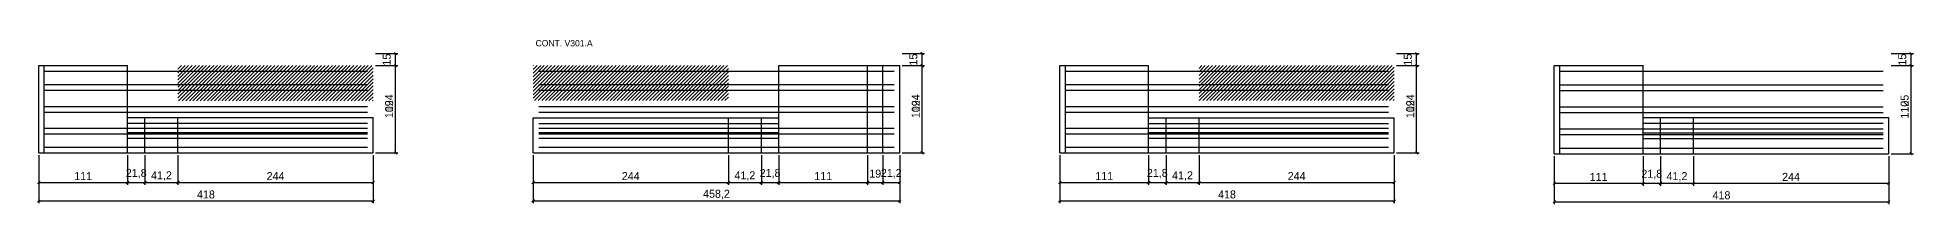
# Model space of a CAD drawing. Extents: x -9000 to 14229, y -395 to 1250.
# Drawn here: x 3621 to 5966, y -323 to -118 of the extents above; entities that cross this region are included whole.
import ezdxf

# ---------------------------------------------------------------- set-up
doc = ezdxf.new("R2010")
doc.units = 0
for name, color, linetype in [('COTA', 241, 'Continuous'), ('NOMENCLATURA', 7, 'Continuous'), ('Painéis', 200, 'Continuous'), ('Reaproveitamento', 251, 'Continuous'), ('SARR_2.2x7', 40, 'Continuous')]:
    doc.layers.add(name, color=color, linetype=linetype)
doc.dimstyles.new('PAINEL', dxfattribs={"dimtxt": 10, "dimasz": 3, "dimexe": 3, "dimexo": 3, "dimgap": 3, "dimtad": 1, "dimblk": 'OBLIQUE', "dimblk1": 'OBLIQUE', "dimcen": 2.5, "dimclrd": 4, "dimclre": 4, "dimclrt": 240, "dimazin": 3, "dimtfac": 1, "dimtmove": 0, "dimatfit": 3})

# ---------------------------------------------------------------- blocks, each defined once
blk = doc.blocks.new('_OBLIQUE')
at = {"color": 0, "linetype": 'BYBLOCK'}
blk.add_line((-0.5, -0.5), (0.5, 0.5), dxfattribs=at)

msp = doc.modelspace()

# ---------------------------------------------------------------- hatches: boundary and pattern name
at = {"layer": 'Reaproveitamento'}
h = msp.add_hatch(dxfattribs=at)
h.set_pattern_fill('ANSI31')
h.paths.add_polyline_path([(3796.9, -194), (4040.9, -194), (4040.9, -150), (3796.9, -150)])
h = msp.add_hatch(dxfattribs=at)
h.set_pattern_fill('ANSI31')
h.paths.add_polyline_path([(4240.9, -193.6), (4484.9, -193.6), (4484.9, -150), (4240.9, -150)])
h = msp.add_hatch(dxfattribs=at)
h.set_pattern_fill('ANSI31')
h.paths.add_polyline_path([(5073.1, -193.6), (5317.1, -193.6), (5317.1, -150), (5073.1, -150)])

# ---------------------------------------------------------------- linework, layer by layer
at = {"layer": 'Painéis'}
for p, q in [((3622.9, -150), (3733.9, -150)), ((3622.9, -259), (3622.9, -150)), ((3733.9, -259), (3733.9, -150)), ((4547.9, -259), (4547.9, -150)), ((4547.9, -150), (4658.9, -150)), ((4658.9, -259), (4658.9, -150)), ((4658.9, -150), (4677.9, -150)), ((4677.9, -259), (4677.9, -150)), ((4677.9, -150), (4699.1, -150)), ((4699.1, -259), (4699.1, -150)), ((4899.1, -150), (5010.1, -150)), ((4899.1, -259), (4899.1, -150)), ((5010.1, -259), (5010.1, -150)), ((5517.1, -150), (5628.1, -150)), ((5517.1, -260), (5517.1, -150)), ((5628.1, -260), (5628.1, -150)), ((3733.9, -215), (3755.7, -215)), ((3755.7, -259), (3755.7, -215)), ((3755.7, -215), (3796.9, -215)), ((3796.9, -259), (3796.9, -215)), ((3796.9, -215), (4040.9, -215)), ((4040.9, -259), (4040.9, -215)), ((4240.9, -215.4), (4484.9, -215.4)), ((4240.9, -259), (4240.9, -215.4)), ((4484.9, -259), (4484.9, -215.4)), ((4484.9, -215.4), (4526.1, -215.4)), ((4526.1, -259), (4526.1, -215.4)), ((4526.1, -215.4), (4547.9, -215.4)), ((5010.1, -215.4), (5031.9, -215.4)), ((5031.9, -259), (5031.9, -215.4)), ((5031.9, -215.4), (5073.1, -215.4)), ((5073.1, -259), (5073.1, -215.4)), ((5073.1, -215.4), (5317.1, -215.4)), ((5317.1, -259), (5317.1, -215.4)), ((5628.1, -214.7), (5649.9, -214.7)), ((5649.9, -260), (5649.9, -214.7)), ((5649.9, -214.7), (5691.1, -214.7)), ((5691.1, -260), (5691.1, -214.7)), ((5691.1, -214.7), (5935.1, -214.7)), ((5935.1, -260), (5935.1, -214.7)), ((3622.9, -259), (3733.9, -259)), ((3733.9, -259), (3755.7, -259)), ((3755.7, -259), (3796.9, -259)), ((3796.9, -259), (4040.9, -259)), ((4240.9, -259), (4484.9, -259)), ((4484.9, -259), (4526.1, -259)), ((4526.1, -259), (4547.9, -259)), ((4547.9, -259), (4658.9, -259)), ((4658.9, -259), (4677.9, -259)), ((4677.9, -259), (4699.1, -259)), ((4899.1, -259), (5010.1, -259)), ((5010.1, -259), (5031.9, -259)), ((5031.9, -259), (5073.1, -259)), ((5073.1, -259), (5317.1, -259)), ((5517.1, -260), (5628.1, -260)), ((5628.1, -260), (5649.9, -260)), ((5649.9, -260), (5691.1, -260)), ((5691.1, -260), (5935.1, -260))]:
    msp.add_line(p, q, dxfattribs=at)
at = {"layer": 'SARR_2.2x7'}
for p, q in [((3629.9, -259), (3629.9, -150)), ((4906.1, -259), (4906.1, -150)), ((5524.1, -260), (5524.1, -150))]:
    msp.add_line(p, q, dxfattribs=at)
for points in [[(3629.9, -157), (3733.9, -157)], [(3629.9, -157), (3733.9, -157)], [(3733.9, -157), (3755.7, -157)], [(3755.7, -157), (3796.9, -157)], [(3796.9, -157), (4033.9, -157)], [(4247.9, -157), (4484.9, -157)], [(4484.9, -157), (4526.1, -157)], [(4526.1, -157), (4547.9, -157)], [(4547.9, -157), (4658.9, -157)], [(4547.9, -157), (4658.9, -157)], [(4658.9, -157), (4677.9, -157)], [(4658.9, -157), (4677.9, -157)], [(4677.9, -157), (4692.1, -157)], [(4677.9, -157), (4692.1, -157)], [(4906.1, -157), (5010.1, -157)], [(4906.1, -157), (5010.1, -157)], [(5010.1, -157), (5031.9, -157)], [(5031.9, -157), (5073.1, -157)], [(5073.1, -157), (5310.1, -157)], [(5524.1, -157), (5628.1, -157)], [(5524.1, -157), (5628.1, -157)], [(5628.1, -157), (5649.9, -157)], [(5649.9, -157), (5691.1, -157)], [(5691.1, -157), (5928.1, -157)], [(3629.9, -173.75), (3733.9, -173.75)], [(3629.9, -173.75), (3733.9, -173.75)], [(3629.9, -180.75), (3733.9, -180.75)], [(3629.9, -180.75), (3733.9, -180.75)], [(3733.9, -173.75), (3755.7, -173.75)], [(3733.9, -180.75), (3755.7, -180.75)], [(3755.7, -173.75), (3796.9, -173.75)], [(3755.7, -180.75), (3796.9, -180.75)], [(3796.9, -173.75), (4033.9, -173.75)], [(3796.9, -180.75), (4033.9, -180.75)], [(4247.9, -173.75), (4484.9, -173.75)], [(4247.9, -180.75), (4484.9, -180.75)], [(4484.9, -173.75), (4526.1, -173.75)], [(4484.9, -180.75), (4526.1, -180.75)], [(4526.1, -173.75), (4547.9, -173.75)], [(4526.1, -180.75), (4547.9, -180.75)], [(4547.9, -173.75), (4658.9, -173.75)], [(4547.9, -173.75), (4658.9, -173.75)], [(4547.9, -180.75), (4658.9, -180.75)], [(4547.9, -180.75), (4658.9, -180.75)], [(4658.9, -173.75), (4677.9, -173.75)], [(4658.9, -173.75), (4677.9, -173.75)], [(4658.9, -180.75), (4677.9, -180.75)], [(4658.9, -180.75), (4677.9, -180.75)], [(4677.9, -173.75), (4692.1, -173.75)], [(4677.9, -173.75), (4692.1, -173.75)], [(4677.9, -180.75), (4692.1, -180.75)], [(4677.9, -180.75), (4692.1, -180.75)], [(4906.1, -173.75), (5010.1, -173.75)], [(4906.1, -173.75), (5010.1, -173.75)], [(4906.1, -180.75), (5010.1, -180.75)], [(4906.1, -180.75), (5010.1, -180.75)], [(5010.1, -173.75), (5031.9, -173.75)], [(5010.1, -180.75), (5031.9, -180.75)], [(5031.9, -173.75), (5073.1, -173.75)], [(5031.9, -180.75), (5073.1, -180.75)], [(5073.1, -173.75), (5310.1, -173.75)], [(5073.1, -180.75), (5310.1, -180.75)], [(5524.1, -174), (5628.1, -174)], [(5524.1, -174), (5628.1, -174)], [(5524.1, -181), (5628.1, -181)], [(5524.1, -181), (5628.1, -181)], [(5628.1, -174), (5649.9, -174)], [(5628.1, -181), (5649.9, -181)], [(5649.9, -174), (5691.1, -174)], [(5649.9, -181), (5691.1, -181)], [(5691.1, -174), (5928.1, -174)], [(5691.1, -181), (5928.1, -181)], [(3629.9, -201), (3733.9, -201)], [(3629.9, -201), (3733.9, -201)], [(3629.9, -208), (3733.9, -208)], [(3629.9, -208), (3733.9, -208)], [(3733.9, -201), (3755.7, -201)], [(3733.9, -208), (3755.7, -208)], [(3755.7, -201), (3796.9, -201)], [(3755.7, -208), (3796.9, -208)], [(3796.9, -201), (4033.9, -201)], [(3796.9, -208), (4033.9, -208)], [(4247.9, -201), (4484.9, -201)], [(4247.9, -208), (4484.9, -208)], [(4484.9, -201), (4526.1, -201)], [(4484.9, -208), (4526.1, -208)], [(4526.1, -201), (4547.9, -201)], [(4526.1, -208), (4547.9, -208)], [(4547.9, -201), (4658.9, -201)], [(4547.9, -201), (4658.9, -201)], [(4547.9, -208), (4658.9, -208)], [(4547.9, -208), (4658.9, -208)], [(4658.9, -201), (4677.9, -201)], [(4658.9, -201), (4677.9, -201)], [(4658.9, -208), (4677.9, -208)], [(4658.9, -208), (4677.9, -208)], [(4677.9, -201), (4692.1, -201)], [(4677.9, -201), (4692.1, -201)], [(4677.9, -208), (4692.1, -208)], [(4677.9, -208), (4692.1, -208)], [(4906.1, -201), (5010.1, -201)], [(4906.1, -201), (5010.1, -201)], [(4906.1, -208), (5010.1, -208)], [(4906.1, -208), (5010.1, -208)], [(5010.1, -201), (5031.9, -201)], [(5010.1, -208), (5031.9, -208)], [(5031.9, -201), (5073.1, -201)], [(5031.9, -208), (5073.1, -208)], [(5073.1, -201), (5310.1, -201)], [(5073.1, -208), (5310.1, -208)], [(5524.1, -201.5), (5628.1, -201.5)], [(5524.1, -201.5), (5628.1, -201.5)], [(5524.1, -208.5), (5628.1, -208.5)], [(5524.1, -208.5), (5628.1, -208.5)], [(5628.1, -201.5), (5649.9, -201.5)], [(5628.1, -208.5), (5649.9, -208.5)], [(5649.9, -201.5), (5691.1, -201.5)], [(5649.9, -208.5), (5691.1, -208.5)], [(5691.1, -201.5), (5928.1, -201.5)], [(5691.1, -208.5), (5928.1, -208.5)], [(3629.9, -228.25), (3733.9, -228.25)], [(3629.9, -228.25), (3733.9, -228.25)], [(3733.9, -222), (3755.7, -222)], [(3733.9, -228.25), (3755.7, -228.25)], [(3733.9, -233.5), (3755.7, -233.5)], [(3755.7, -222), (3796.9, -222)], [(3755.7, -228.25), (3796.9, -228.25)], [(3755.7, -233.5), (3796.9, -233.5)], [(3796.9, -222), (4033.9, -222)], [(3796.9, -228.25), (4033.9, -228.25)], [(3796.9, -233.5), (4033.9, -233.5)], [(4247.9, -222.4), (4484.9, -222.4)], [(4247.9, -228.25), (4484.9, -228.25)], [(4247.9, -233.7), (4484.9, -233.7)], [(4484.9, -222.4), (4526.1, -222.4)], [(4484.9, -228.25), (4526.1, -228.25)], [(4484.9, -233.7), (4526.1, -233.7)], [(4526.1, -222.4), (4547.9, -222.4)], [(4526.1, -228.25), (4547.9, -228.25)], [(4526.1, -233.7), (4547.9, -233.7)], [(4547.9, -228.25), (4658.9, -228.25)], [(4547.9, -228.25), (4658.9, -228.25)], [(4658.9, -228.25), (4677.9, -228.25)], [(4658.9, -228.25), (4677.9, -228.25)], [(4677.9, -228.25), (4692.1, -228.25)], [(4677.9, -228.25), (4692.1, -228.25)], [(4906.1, -228.25), (5010.1, -228.25)], [(4906.1, -228.25), (5010.1, -228.25)], [(5010.1, -222.4), (5031.9, -222.4)], [(5010.1, -228.25), (5031.9, -228.25)], [(5010.1, -233.7), (5031.9, -233.7)], [(5031.9, -222.4), (5073.1, -222.4)], [(5031.9, -228.25), (5073.1, -228.25)], [(5031.9, -233.7), (5073.1, -233.7)], [(5073.1, -222.4), (5310.1, -222.4)], [(5073.1, -228.25), (5310.1, -228.25)], [(5073.1, -233.7), (5310.1, -233.7)], [(5524.1, -229), (5628.1, -229)], [(5524.1, -229), (5628.1, -229)], [(5628.1, -221.7), (5649.9, -221.7)], [(5628.1, -229), (5649.9, -229)], [(5628.1, -233.85), (5649.9, -233.85)], [(5649.9, -221.7), (5691.1, -221.7)], [(5649.9, -229), (5691.1, -229)], [(5649.9, -233.85), (5691.1, -233.85)], [(5691.1, -221.7), (5928.1, -221.7)], [(5691.1, -229), (5928.1, -229)], [(5691.1, -233.85), (5928.1, -233.85)], [(3629.9, -235.25), (3733.9, -235.25)], [(3629.9, -235.25), (3733.9, -235.25)], [(3629.9, -252), (3733.9, -252)], [(3629.9, -252), (3733.9, -252)], [(3733.9, -235.25), (3755.7, -235.25)], [(3733.9, -240.5), (3755.7, -240.5)], [(3733.9, -252), (3755.7, -252)], [(3733.9, -252), (3755.7, -252)], [(3755.7, -235.25), (3796.9, -235.25)], [(3755.7, -240.5), (3796.9, -240.5)], [(3755.7, -252), (3796.9, -252)], [(3755.7, -252), (3796.9, -252)], [(3796.9, -235.25), (4033.9, -235.25)], [(3796.9, -240.5), (4033.9, -240.5)], [(3796.9, -252), (4033.9, -252)], [(3796.9, -252), (4033.9, -252)], [(4247.9, -235.25), (4484.9, -235.25)], [(4247.9, -240.7), (4484.9, -240.7)], [(4247.9, -252), (4484.9, -252)], [(4247.9, -252), (4484.9, -252)], [(4484.9, -235.25), (4526.1, -235.25)], [(4484.9, -240.7), (4526.1, -240.7)], [(4484.9, -252), (4526.1, -252)], [(4484.9, -252), (4526.1, -252)], [(4526.1, -235.25), (4547.9, -235.25)], [(4526.1, -240.7), (4547.9, -240.7)], [(4526.1, -252), (4547.9, -252)], [(4526.1, -252), (4547.9, -252)], [(4547.9, -235.25), (4658.9, -235.25)], [(4547.9, -235.25), (4658.9, -235.25)], [(4547.9, -252), (4658.9, -252)], [(4547.9, -252), (4658.9, -252)], [(4658.9, -235.25), (4677.9, -235.25)], [(4658.9, -235.25), (4677.9, -235.25)], [(4658.9, -252), (4677.9, -252)], [(4658.9, -252), (4677.9, -252)], [(4677.9, -235.25), (4692.1, -235.25)], [(4677.9, -235.25), (4692.1, -235.25)], [(4677.9, -252), (4692.1, -252)], [(4677.9, -252), (4692.1, -252)], [(4906.1, -235.25), (5010.1, -235.25)], [(4906.1, -235.25), (5010.1, -235.25)], [(4906.1, -252), (5010.1, -252)], [(4906.1, -252), (5010.1, -252)], [(5010.1, -235.25), (5031.9, -235.25)], [(5010.1, -240.7), (5031.9, -240.7)], [(5010.1, -252), (5031.9, -252)], [(5010.1, -252), (5031.9, -252)], [(5031.9, -235.25), (5073.1, -235.25)], [(5031.9, -240.7), (5073.1, -240.7)], [(5031.9, -252), (5073.1, -252)], [(5031.9, -252), (5073.1, -252)], [(5073.1, -235.25), (5310.1, -235.25)], [(5073.1, -240.7), (5310.1, -240.7)], [(5073.1, -252), (5310.1, -252)], [(5073.1, -252), (5310.1, -252)], [(5524.1, -236), (5628.1, -236)], [(5524.1, -236), (5628.1, -236)], [(5524.1, -253), (5628.1, -253)], [(5524.1, -253), (5628.1, -253)], [(5628.1, -236), (5649.9, -236)], [(5628.1, -240.85), (5649.9, -240.85)], [(5628.1, -253), (5649.9, -253)], [(5628.1, -253), (5649.9, -253)], [(5649.9, -236), (5691.1, -236)], [(5649.9, -240.85), (5691.1, -240.85)], [(5649.9, -253), (5691.1, -253)], [(5649.9, -253), (5691.1, -253)], [(5691.1, -236), (5928.1, -236)], [(5691.1, -240.85), (5928.1, -240.85)], [(5691.1, -253), (5928.1, -253)], [(5691.1, -253), (5928.1, -253)]]:
    msp.add_lwpolyline(points, dxfattribs=at)

# ---------------------------------------------------------------- texts
at = {"layer": 'NOMENCLATURA'}
msp.add_text('CONT. V301.A', height=8, dxfattribs=at).set_placement((4243.9, -126))

# ---------------------------------------------------------------- dimensions: what is measured, and where the dimension line sits
at = {"layer": 'COTA'}
for base, p1, p2 in [((4068.9, -259), (4040.9, -259), (4040.9, -135)), ((4068.9, -150), (4040.9, -150), (4040.9, -135)), ((4727.1, -259), (4699.1, -259), (4699.1, -135)), ((4727.1, -150), (4699.1, -150), (4699.1, -135)), ((5345.1, -259), (5317.1, -259), (5317.1, -135)), ((5345.1, -150), (5317.1, -150), (5317.1, -135)), ((5963.1, -260), (5935.1, -260), (5935.1, -135)), ((5963.1, -150), (5935.1, -150), (5935.1, -135)), ((4068.9, -259), (4040.9, -259), (4040.9, -150)), ((4727.1, -259), (4699.1, -259), (4699.1, -150)), ((5345.1, -259), (5317.1, -259), (5317.1, -150)), ((5963.1, -260), (5935.1, -260), (5935.1, -150))]:
    msp.add_linear_dim(base=base, p1=p1, p2=p2, angle=90, dimstyle='PAINEL', dxfattribs=at).render()
for base, p1, p2 in [((3622.9, -296), (3622.9, -259), (3733.9, -259)), ((3622.9, -319), (3622.9, -259), (4040.9, -259)), ((3733.9, -296), (3733.9, -259), (3755.7, -259)), ((3755.7, -296), (3755.7, -259), (3796.9, -259)), ((3796.9, -296), (3796.9, -259), (4040.9, -259)), ((4240.9, -296), (4240.9, -259), (4484.9, -259)), ((4240.9, -319), (4240.9, -259), (4699.1, -259)), ((4484.9, -296), (4484.9, -259), (4526.1, -259)), ((4526.1, -296), (4526.1, -259), (4547.9, -259)), ((4547.9, -296), (4547.9, -259), (4658.9, -259)), ((4658.9, -296), (4658.9, -259), (4677.9, -259)), ((4677.9, -296), (4677.9, -259), (4699.1, -259)), ((4899.1, -296), (4899.1, -259), (5010.1, -259)), ((4899.1, -319), (4899.1, -259), (5317.1, -259)), ((5010.1, -296), (5010.1, -259), (5031.9, -259)), ((5031.9, -296), (5031.9, -259), (5073.1, -259)), ((5073.1, -296), (5073.1, -259), (5317.1, -259)), ((5517.1, -297), (5517.1, -260), (5628.1, -260)), ((5517.1, -320), (5517.1, -260), (5935.1, -260)), ((5628.1, -297), (5628.1, -260), (5649.9, -260)), ((5649.9, -297), (5649.9, -260), (5691.1, -260)), ((5691.1, -297), (5691.1, -260), (5935.1, -260))]:
    msp.add_linear_dim(base=base, p1=p1, p2=p2, dimstyle='PAINEL', dxfattribs=at).render()

doc.saveas('drawing.dxf')
